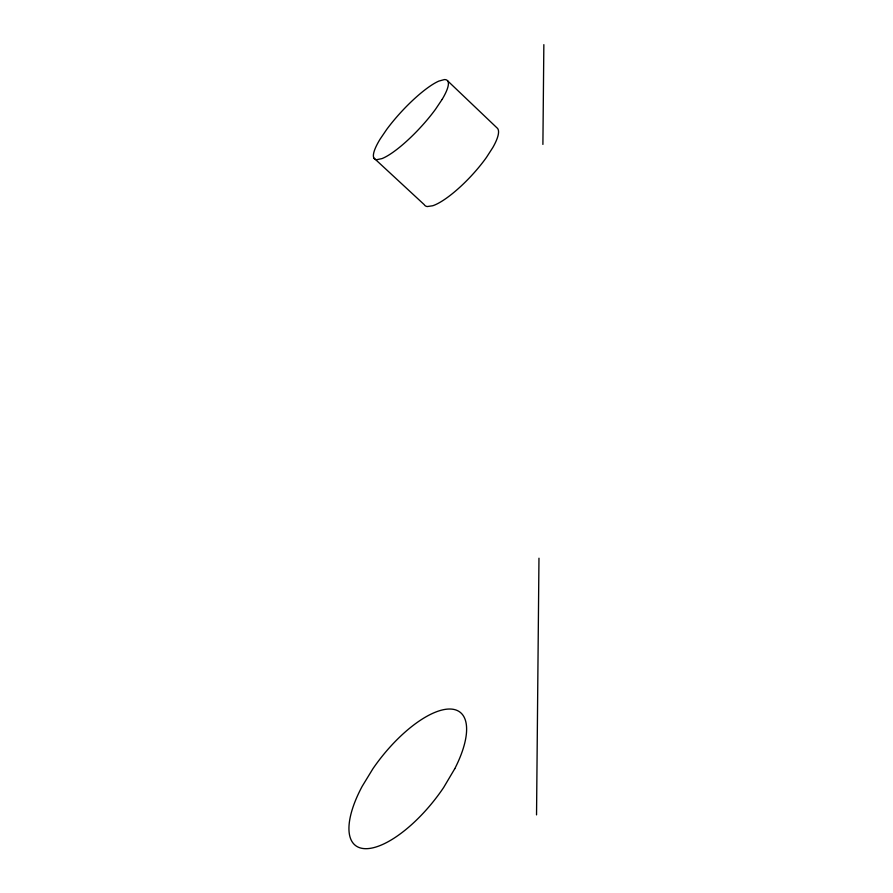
<?xml version="1.0" encoding="UTF-8"?>
<svg xmlns="http://www.w3.org/2000/svg" width="893" height="893" viewBox="0 0 893 893"><rect width="100%" height="100%" fill="white"/><g stroke="black" fill="none" stroke-linecap="round" stroke-linejoin="round"><path stroke-width="1.34" d="M536.537 814.885L538.97 558.203M542.899 144.42L543.848 44.65M373.877 158.028L424.22 204.631A52.988 13.708 -47 0 0 427.312 206.551L432.748 205.747A52.988 13.708 -47 0 0 486.462 157.391L492.836 147.512A52.988 13.708 -47 0 0 497.524 128.38L447.594 80.805M454.794 768.683L443.665 787.481A84.712 34.101 -51.8 0 1 365.594 848.685A84.712 34.101 -51.8 0 1 362.167 786.342L372.961 768.661A84.712 34.101 -51.8 0 1 449.637 709.02A84.712 34.101 -51.8 0 1 454.794 768.683M442.124 99.413L435.538 109.236A53.48 12.335 -47.1 0 1 381.925 158.619L376.723 159.691A53.48 12.335 -47.1 0 1 380.228 138.951L386.725 129.396A53.48 12.335 -47.1 0 1 438.876 81.084L444.357 79.589A53.48 12.335 -47.1 0 1 442.124 99.413"/></g></svg>
